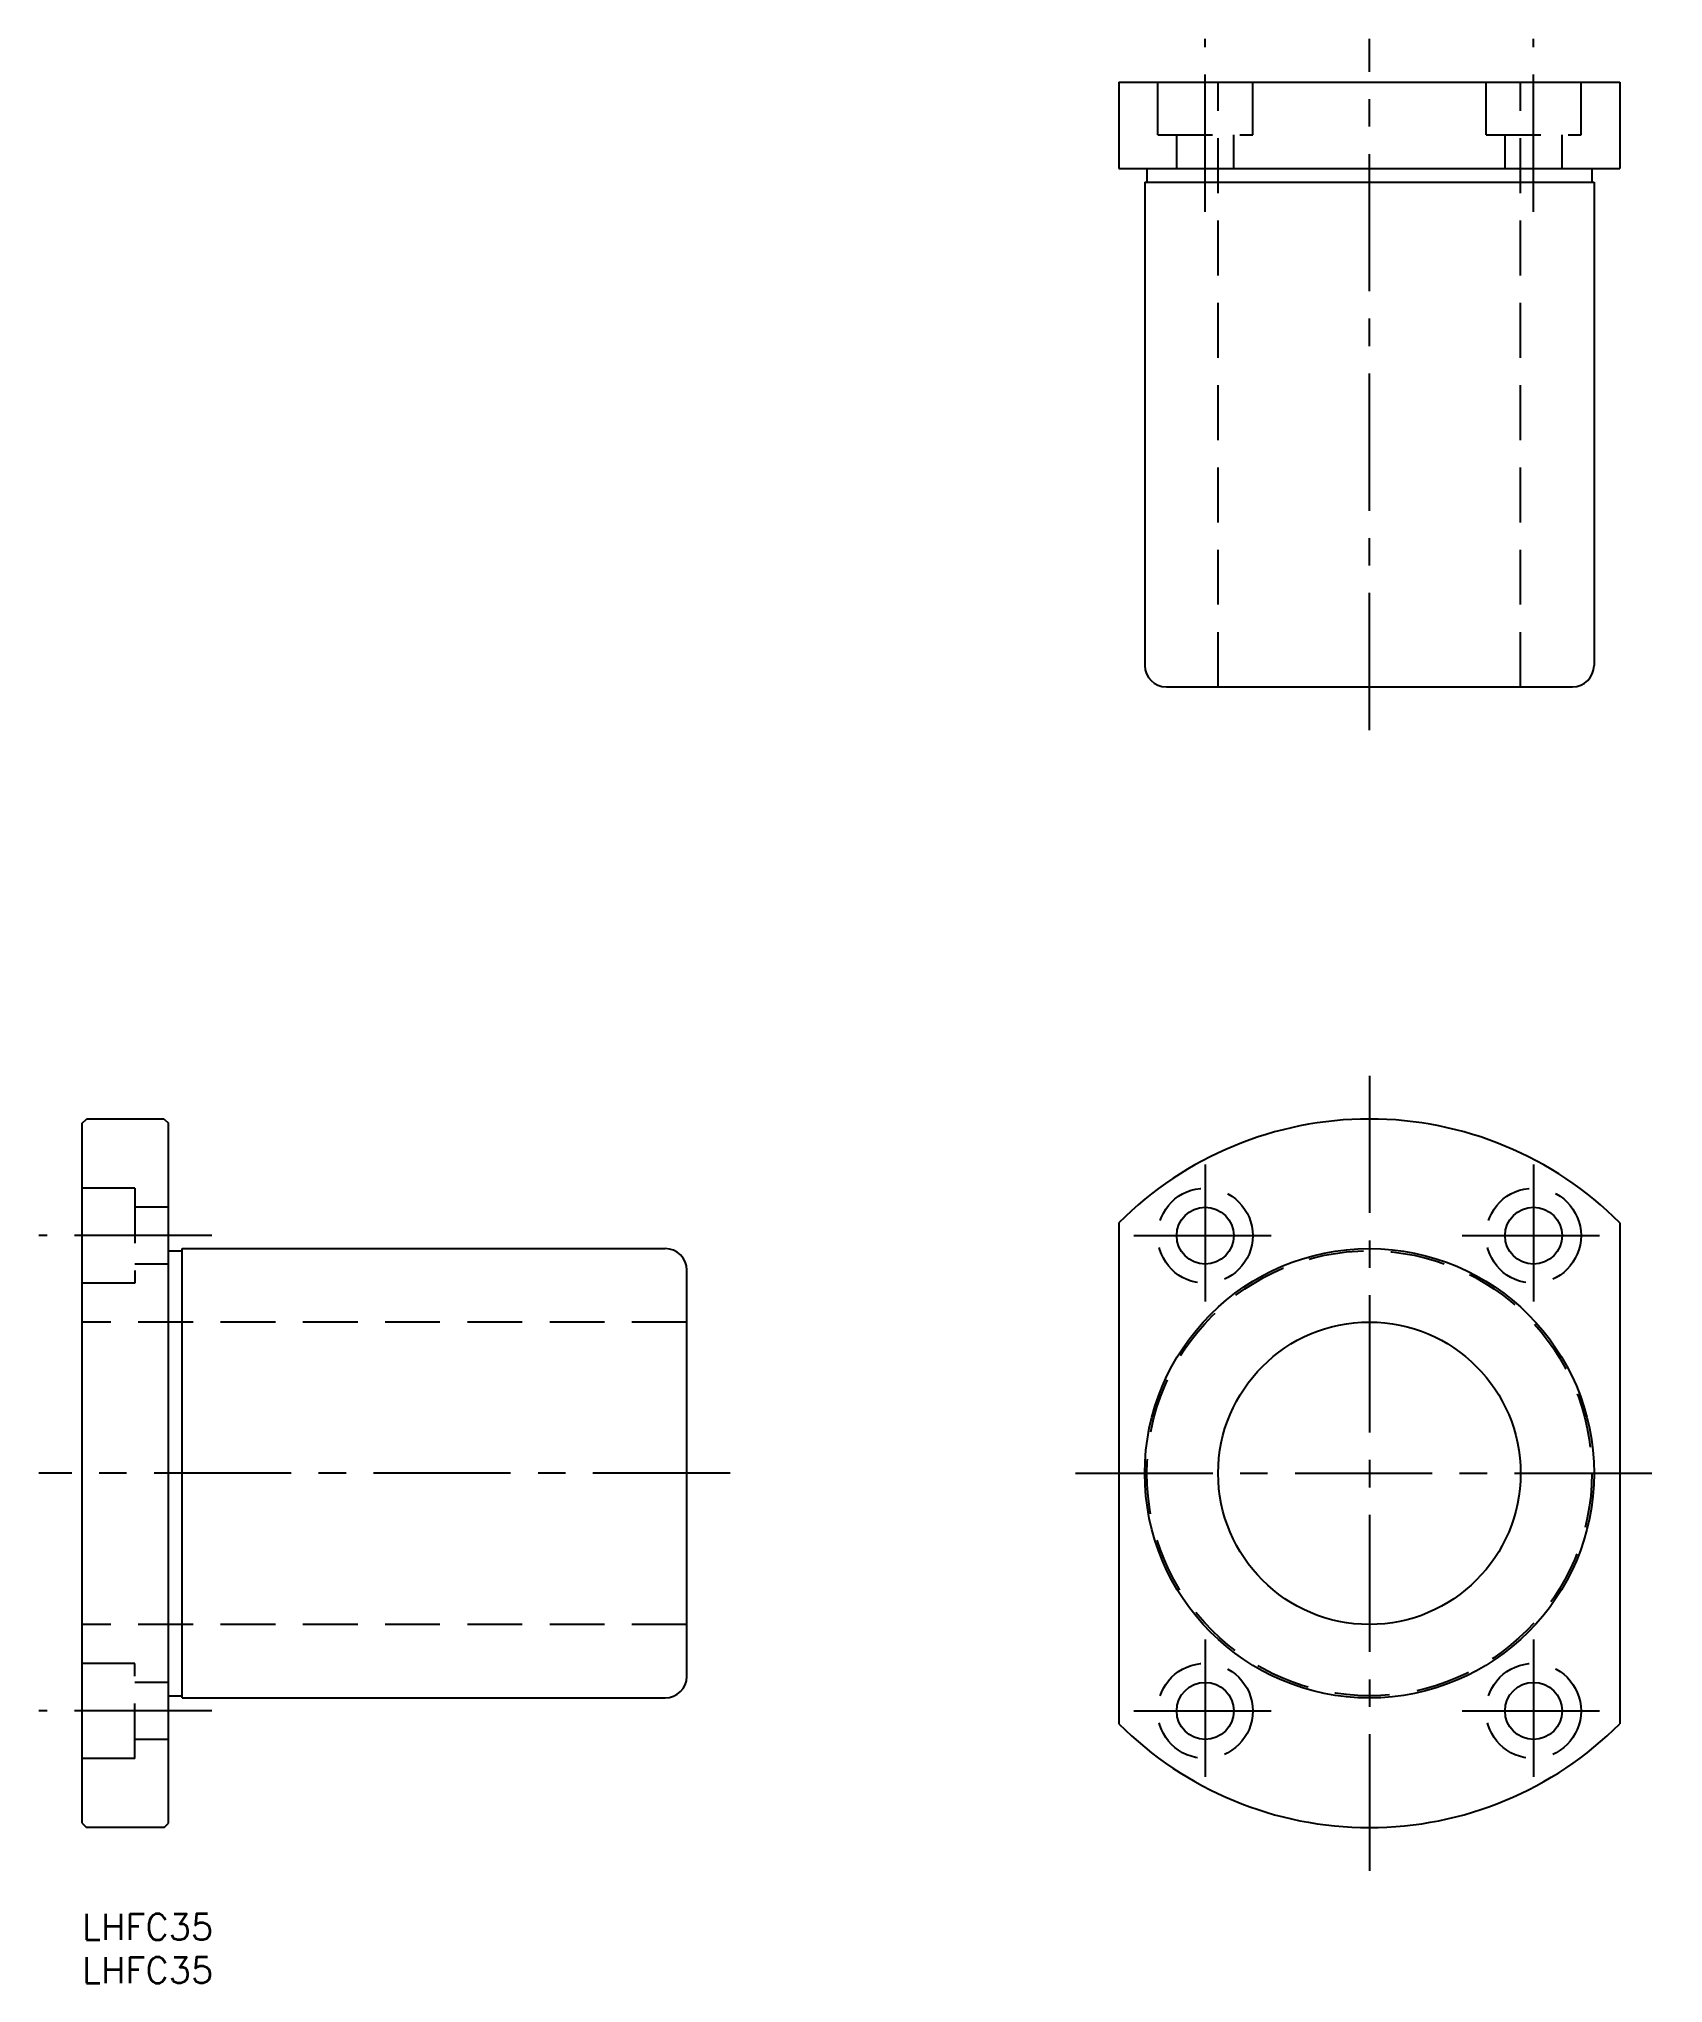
# Model space of a CAD drawing. Extents: x -5 to 183, y -8 to 217.
import ezdxf

# ---------------------------------------------------------------- set-up
doc = ezdxf.new("R2010")
doc.units = 0
doc.header["$LTSCALE"] = 0.5
doc.linetypes.add('CENTER', pattern=[50.8, 31.75, -6.35, 6.35, -6.35])
doc.linetypes.add('DASHED', pattern=[19.05, 12.7, -6.35])
for name, color, linetype in [('MSM_CENTER', 1, 'CENTER'), ('MSM_CONTINUOUS', 7, 'CONTINUOUS'), ('MSM_DASHED', 4, 'DASHED'), ('MSM_PART_NUMBER', 7, 'CONTINUOUS')]:
    doc.layers.add(name, color=color, linetype=linetype)
doc.styles.get("Standard").update_dxf_attribs({"font": 'txt.shx', "height": 3, "bigfont": 'bigfont.shx'})

# ---------------------------------------------------------------- blocks, each defined once
blk = doc.blocks.new('*U11')
at = {"layer": 'MSM_PART_NUMBER'}
blk.add_text('LHFC35', height=3, dxfattribs=at).set_placement((0, -3))
blk = doc.blocks.new('*U12')
at = {"layer": 'MSM_PART_NUMBER'}
blk.add_text('LHFC35', height=3, dxfattribs=at).set_placement((0, -8))

msp = doc.modelspace()

# ---------------------------------------------------------------- linework, layer by layer
at = {"layer": 'MSM_CENTER'}
for p, q in [((130, 197), (130, 217)), ((149, 137), (149, 217)), ((168, 197), (168, 217)), ((149, 97), (149, 5)), ((130, 86.75), (130, 70.25)), ((168, 86.75), (168, 70.25)), ((15, 78.5), (-5, 78.5)), ((121.75, 78.5), (138.25, 78.5)), ((159.75, 78.5), (176.25, 78.5)), ((75, 51), (-5, 51)), ((115, 51), (183, 51)), ((130, 31.75), (130, 15.25)), ((168, 31.75), (168, 15.25)), ((15, 23.5), (-5, 23.5)), ((121.75, 23.5), (138.25, 23.5)), ((159.75, 23.5), (176.25, 23.5))]:
    msp.add_line(p, q, dxfattribs=at)
at = {"layer": 'MSM_CONTINUOUS'}
for p, q in [((120, 212), (120, 202)), ((120, 212), (178, 212)), ((178, 212), (178, 202)), ((120, 202), (178, 202)), ((123, 200.4), (123, 144.5)), ((123, 200.4), (175, 200.4)), ((123.25, 202), (123.25, 200.4)), ((174.75, 202), (174.75, 200.4)), ((175, 200.4), (175, 144.5)), ((123, 188.875), (123, 188.875)), ((125.5, 142), (172.5, 142)), ((0, 91.5), (0.5, 92)), ((0, 10.5), (0, 91.5)), ((9.5, 92), (0.5, 92)), ((9.5, 92), (10, 91.5)), ((10, 10.5), (10, 91.5)), ((120, 79.983), (120, 22.017)), ((178, 79.983), (178, 22.017)), ((10, 76.75), (11.6, 76.75)), ((11.6, 77), (67.5, 77)), ((11.6, 25), (11.6, 77)), ((70, 27.5), (70, 74.5)), ((10, 25.25), (11.6, 25.25)), ((11.6, 25), (67.5, 25)), ((23.125, 25), (23.125, 25)), ((0, 10.5), (0.5, 10)), ((9.5, 10), (0.5, 10)), ((9.5, 10), (10, 10.5))]:
    msp.add_line(p, q, dxfattribs=at)
for centre, radius in [((130, 78.5), 3.3), ((168, 78.5), 3.3), ((149, 51), 26), ((149, 51), 17.5), ((130, 23.5), 3.3), ((168, 23.5), 3.3)]:
    msp.add_circle(centre, radius, dxfattribs=at)
for centre, radius, start, end in [((125.5, 144.5), 2.5, 180, 270), ((172.5, 144.5), 2.5, 270, 0), ((149, 51), 41, 44.98296, 135.01704), ((67.5, 74.5), 2.5, 0, 90), ((67.5, 27.5), 2.5, 270, 0), ((149, 51), 41, 224.98296, 315.01704)]:
    msp.add_arc(centre, radius, start, end, dxfattribs=at)
at = {"layer": 'MSM_DASHED'}
for p, q in [((124.5, 205.9), (124.5, 212)), ((131.5, 142), (131.5, 212)), ((135.5, 205.9), (135.5, 212)), ((162.5, 205.9), (162.5, 212)), ((166.5, 142), (166.5, 212)), ((173.5, 205.9), (173.5, 212)), ((124.5, 205.9), (135.5, 205.9)), ((126.7, 202), (126.7, 205.9)), ((133.3, 202), (133.3, 205.9)), ((162.5, 205.9), (173.5, 205.9)), ((164.7, 202), (164.7, 205.9)), ((171.3, 202), (171.3, 205.9)), ((6.1, 84), (0, 84)), ((6.1, 84), (6.1, 73)), ((10, 81.8), (6.1, 81.8)), ((10, 75.2), (6.1, 75.2)), ((6.1, 73), (0, 73)), ((70, 68.5), (0, 68.5)), ((70, 33.5), (0, 33.5)), ((6.1, 29), (0, 29)), ((6.1, 18), (6.1, 29)), ((10, 26.8), (6.1, 26.8)), ((10, 20.2), (6.1, 20.2)), ((6.1, 18), (0, 18))]:
    msp.add_line(p, q, dxfattribs=at)
for centre, radius in [((130, 78.5), 5.5), ((168, 78.5), 5.5), ((149, 51), 25.75), ((130, 23.5), 5.5), ((168, 23.5), 5.5)]:
    msp.add_circle(centre, radius, dxfattribs=at)

# ---------------------------------------------------------------- block references
at = {"layer": 'MSM_CONTINUOUS'}
for name in ['*U11', '*U12']:
    msp.add_blockref(name, (0, 0), dxfattribs=at)

doc.saveas('drawing.dxf')
